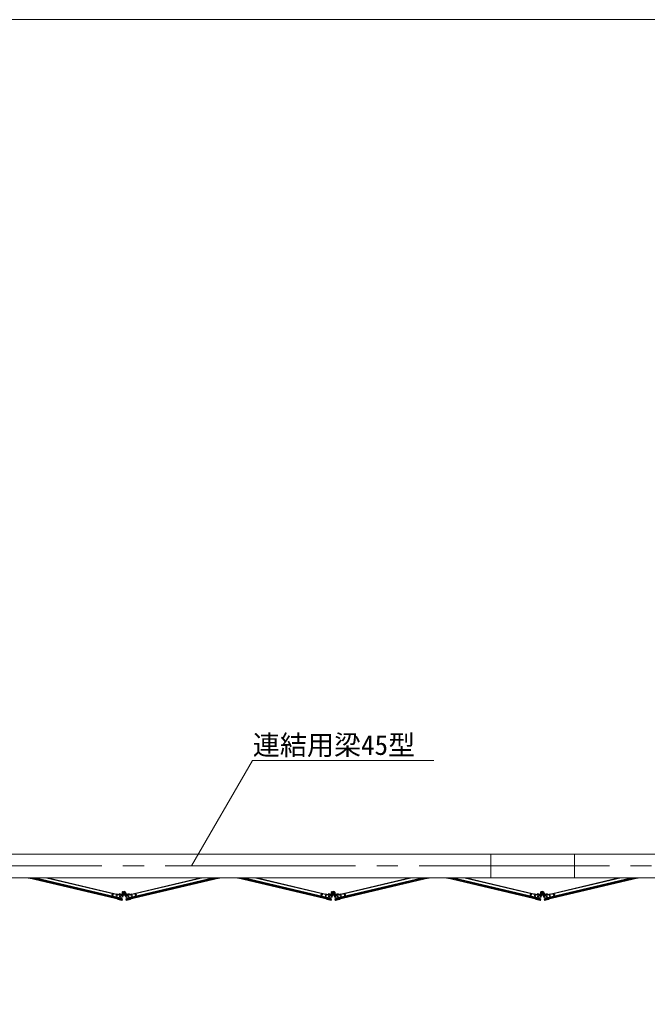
# Model space of a CAD drawing. Units: millimetres, scale not verified. Extents: x -12090 to 12090, y -18325 to 18325.
# Drawn here: x -900 to 1772, y 14157 to 18325 of the extents above; entities that cross this region are included whole.
import ezdxf
from ezdxf.enums import TextEntityAlignment as Align

# ---------------------------------------------------------------- set-up
doc = ezdxf.new("R2010")
doc.units = ezdxf.units.MM
doc.header["$LTSCALE"] = 90
doc.linetypes.add('CHAIN2', pattern=[12, 9, -1, 1, -1])
doc.linetypes.add('DASHED1', pattern=[1.8, 1.2, -0.6])
for name, color, linetype, lineweight in [('0-6_ﾎﾞﾙﾄ類', 134, 'Continuous', 18), ('0-A_図面枠', 134, 'Continuous', 18), ('1-6_通芯', 134, 'CHAIN2', 18), ('1-9_標準ﾊﾟﾈﾙ', 134, 'Continuous', 18), ('1-B_文字', 134, 'Continuous', 18), ('1-D_連結用梁45', 134, 'Continuous', 18)]:
    doc.layers.add(name, color=color, linetype=linetype, lineweight=lineweight)
doc.styles.add('ＭＳ ゴシック', font='')
doc.styles.get('ＭＳ ゴシック').set_extended_font_data('MS Gothic')

msp = doc.modelspace()

# ---------------------------------------------------------------- linework, layer by layer
at = {"layer": '0-6_ﾎﾞﾙﾄ類'}
for p, q in [((-458.08, 14603.78), (-460.97, 14608.77)), ((-452.3, 14603.78), (-458.08, 14603.78)), ((-452.3, 14613.78), (-449.42, 14608.77)), ((-449.42, 14608.77), (-452.3, 14603.78)), ((431.92, 14603.78), (429.03, 14608.77)), ((437.7, 14603.78), (431.92, 14603.78)), ((437.7, 14613.78), (440.58, 14608.77)), ((440.58, 14608.77), (437.7, 14603.78)), ((1321.92, 14603.78), (1319.03, 14608.77)), ((1327.7, 14603.78), (1321.92, 14603.78)), ((1327.7, 14613.78), (1330.58, 14608.77)), ((1330.58, 14608.77), (1327.7, 14603.78))]:
    msp.add_line(p, q, dxfattribs=at)
for points in [[(-460.97, 14608.77), (-458.08, 14613.78), (-452.3, 14613.78)], [(429.03, 14608.77), (431.92, 14613.78), (437.7, 14613.78)], [(1319.03, 14608.77), (1321.92, 14613.78), (1327.7, 14613.78)]]:
    msp.add_lwpolyline(points, dxfattribs=at)
for centre, radius in [((-455.19, 14608.77), 4.9), ((-455.19, 14608.77), 3), ((-455.19, 14608.77), 2.46), ((434.81, 14608.77), 4.9), ((434.81, 14608.77), 3), ((434.81, 14608.77), 2.46), ((1324.81, 14608.77), 4.9), ((1324.81, 14608.77), 3), ((1324.81, 14608.77), 2.46)]:
    msp.add_circle(centre, radius, dxfattribs=at)
at = {"layer": '0-A_図面枠'}
msp.add_lwpolyline([(-12090.19, 18325), (12059.81, 18325), (12059.81, 1675), (-12090.19, 1675)], close=True, dxfattribs=at)
at = {"layer": '1-6_通芯'}
msp.add_line((-10000.2, 14725), (4240.81, 14725), dxfattribs=at)
at = {"layer": '1-9_標準ﾊﾟﾈﾙ'}
for p, q in [((-871.51, 14675), (-854.73, 14671.02)), ((-865.02, 14675), (-852.93, 14672.13)), ((-859.82, 14675), (-468.1, 14581.96)), ((-839.92, 14673.87), (-837, 14673.18)), ((-836.66, 14674.64), (-837, 14673.18)), ((-833, 14675), (-466.67, 14587.99)), ((-790.15, 14675), (-464.37, 14597.62)), ((-120.24, 14675), (-446.01, 14597.62)), ((-77.39, 14675), (-443.72, 14587.99)), ((-50.56, 14675), (-442.29, 14581.96)), ((-73.73, 14674.64), (-73.39, 14673.18)), ((-70.46, 14673.87), (-73.39, 14673.18)), ((-45.37, 14675), (-57.46, 14672.13)), ((-38.88, 14675), (-55.66, 14671.02)), ((18.49, 14675), (35.27, 14671.02)), ((24.98, 14675), (37.07, 14672.13)), ((30.18, 14675), (421.9, 14581.96)), ((50.08, 14673.87), (53, 14673.18)), ((53.34, 14674.64), (53, 14673.18)), ((57.01, 14675), (423.33, 14587.99)), ((99.85, 14675), (425.62, 14597.62)), ((769.76, 14675), (443.99, 14597.62)), ((812.6, 14675), (446.27, 14587.99)), ((839.44, 14675), (447.71, 14581.96)), ((816.27, 14674.64), (816.61, 14673.18)), ((819.54, 14673.87), (816.61, 14673.18)), ((844.63, 14675), (832.54, 14672.13)), ((851.12, 14675), (834.35, 14671.02)), ((908.5, 14675), (925.26, 14671.02)), ((914.98, 14675), (927.07, 14672.13)), ((920.18, 14675), (1311.9, 14581.96)), ((940.08, 14673.87), (942.99, 14673.18)), ((943.34, 14674.64), (942.99, 14673.18)), ((947.01, 14675), (1313.33, 14587.99)), ((989.85, 14675), (1315.62, 14597.62)), ((1659.76, 14675), (1333.99, 14597.62)), ((1702.6, 14675), (1336.28, 14587.99)), ((1729.43, 14675), (1337.71, 14581.96)), ((1706.27, 14674.64), (1706.62, 14673.18)), ((1709.53, 14673.87), (1706.62, 14673.18)), ((1734.62, 14675), (1722.54, 14672.13)), ((1741.12, 14675), (1724.35, 14671.02)), ((-496.13, 14593.76), (-496.48, 14592.3)), ((-493.56, 14591.6), (-496.48, 14592.3)), ((-466.94, 14586.82), (-496.13, 14593.76)), ((-488.42, 14604.57), (-488.2, 14605.54)), ((-464.1, 14598.79), (-488.42, 14604.57)), ((-487.59, 14605.91), (-459.38, 14599.22)), ((-483.83, 14589.3), (-484.2, 14589.9)), ((-467.29, 14585.36), (-483.83, 14589.3)), ((-464.1, 14598.79), (-466.94, 14586.82)), ((-462.15, 14615.58), (-463.87, 14613.12)), ((-463.75, 14612.43), (-463.08, 14611.95)), ((-463.69, 14608.77), (-463.69, 14604.34)), ((-460.76, 14615.21), (-461.46, 14615.7)), ((-461.42, 14592.76), (-460.45, 14592.53)), ((-459, 14598.61), (-460.45, 14592.53)), ((-451.39, 14598.61), (-449.94, 14592.53)), ((-422.79, 14605.91), (-451.01, 14599.22)), ((-448.97, 14592.76), (-449.94, 14592.53)), ((-446.7, 14608.77), (-446.7, 14604.34)), ((-446.28, 14598.79), (-421.97, 14604.57)), ((-446.28, 14598.79), (-443.45, 14586.82)), ((-444.98, 14604.76), (-444.52, 14602.81)), ((-443.45, 14586.82), (-414.26, 14593.76)), ((-443.1, 14585.36), (-426.55, 14589.3)), ((-426.55, 14589.3), (-426.19, 14589.9)), ((-421.97, 14604.57), (-422.2, 14605.54)), ((-416.83, 14591.6), (-413.91, 14592.3)), ((-414.26, 14593.76), (-413.91, 14592.3)), ((393.87, 14593.76), (393.52, 14592.3)), ((396.44, 14591.6), (393.52, 14592.3)), ((423.05, 14586.82), (393.87, 14593.76)), ((401.58, 14604.57), (401.81, 14605.54)), ((425.9, 14598.79), (401.58, 14604.57)), ((402.41, 14605.91), (430.62, 14599.22)), ((406.17, 14589.3), (405.8, 14589.9)), ((422.71, 14585.36), (406.17, 14589.3)), ((425.9, 14598.79), (423.05, 14586.82)), ((427.85, 14615.58), (426.12, 14613.12)), ((426.25, 14612.43), (426.92, 14611.95)), ((426.3, 14608.77), (426.3, 14604.34)), ((429.25, 14615.21), (428.54, 14615.7)), ((428.58, 14592.76), (429.55, 14592.53)), ((430.99, 14598.61), (429.55, 14592.53)), ((438.62, 14598.61), (440.06, 14592.53)), ((467.2, 14605.91), (438.98, 14599.22)), ((441.04, 14592.76), (440.06, 14592.53)), ((443.3, 14608.77), (443.3, 14604.34)), ((443.71, 14598.79), (468.04, 14604.57)), ((443.71, 14598.79), (446.55, 14586.82)), ((445.02, 14604.76), (445.48, 14602.81)), ((446.55, 14586.82), (475.74, 14593.76)), ((446.9, 14585.36), (463.45, 14589.3)), ((463.45, 14589.3), (463.81, 14589.9)), ((468.04, 14604.57), (467.8, 14605.54)), ((473.18, 14591.6), (476.09, 14592.3)), ((475.74, 14593.76), (476.09, 14592.3)), ((1283.87, 14593.76), (1283.53, 14592.3)), ((1286.44, 14591.6), (1283.53, 14592.3)), ((1313.05, 14586.82), (1283.87, 14593.76)), ((1291.58, 14604.57), (1291.81, 14605.54)), ((1315.9, 14598.79), (1291.58, 14604.57)), ((1292.41, 14605.91), (1320.62, 14599.22)), ((1296.17, 14589.3), (1295.8, 14589.9)), ((1312.71, 14585.36), (1296.17, 14589.3)), ((1315.9, 14598.79), (1313.05, 14586.82)), ((1317.85, 14615.58), (1316.12, 14613.12)), ((1316.25, 14612.43), (1316.92, 14611.95)), ((1316.3, 14608.77), (1316.3, 14604.34)), ((1319.25, 14615.21), (1318.54, 14615.7)), ((1318.58, 14592.76), (1319.55, 14592.53)), ((1320.99, 14598.61), (1319.55, 14592.53)), ((1328.62, 14598.61), (1330.06, 14592.53)), ((1357.2, 14605.91), (1328.99, 14599.22)), ((1331.04, 14592.76), (1330.06, 14592.53)), ((1333.31, 14608.77), (1333.31, 14604.34)), ((1333.71, 14598.79), (1358.04, 14604.57)), ((1333.71, 14598.79), (1336.55, 14586.82)), ((1335.02, 14604.76), (1335.48, 14602.81)), ((1336.55, 14586.82), (1365.74, 14593.76)), ((1336.9, 14585.36), (1353.44, 14589.3)), ((1353.44, 14589.3), (1353.82, 14589.9)), ((1358.04, 14604.57), (1357.8, 14605.54)), ((1363.17, 14591.6), (1366.09, 14592.3)), ((1365.74, 14593.76), (1366.09, 14592.3)), ((-468.38, 14580.79), (-482.72, 14584.2)), ((-464.35, 14578.29), (-481.61, 14582.39)), ((-467.29, 14585.36), (-468.38, 14580.79)), ((-462.29, 14584.74), (-463.74, 14578.67)), ((-463.27, 14584.98), (-462.29, 14584.74)), ((-447.12, 14584.98), (-448.09, 14584.74)), ((-448.09, 14584.74), (-446.64, 14578.67)), ((-446.04, 14578.29), (-428.78, 14582.39)), ((-443.1, 14585.36), (-442.01, 14580.79)), ((-442.01, 14580.79), (-427.66, 14584.2)), ((421.62, 14580.79), (407.28, 14584.2)), ((425.65, 14578.29), (408.38, 14582.39)), ((422.71, 14585.36), (421.62, 14580.79)), ((427.71, 14584.74), (426.26, 14578.67)), ((426.73, 14584.98), (427.71, 14584.74)), ((442.88, 14584.98), (441.91, 14584.74)), ((441.91, 14584.74), (443.36, 14578.67)), ((443.95, 14578.29), (461.22, 14582.39)), ((446.9, 14585.36), (447.98, 14580.79)), ((447.98, 14580.79), (462.34, 14584.2)), ((1311.62, 14580.79), (1297.28, 14584.2)), ((1315.66, 14578.29), (1298.38, 14582.39)), ((1312.71, 14585.36), (1311.62, 14580.79)), ((1317.7, 14584.74), (1316.26, 14578.67)), ((1316.73, 14584.98), (1317.7, 14584.74)), ((1332.88, 14584.98), (1331.91, 14584.74)), ((1331.91, 14584.74), (1333.35, 14578.67)), ((1333.95, 14578.29), (1351.22, 14582.39)), ((1336.9, 14585.36), (1337.99, 14580.79)), ((1337.99, 14580.79), (1352.34, 14584.2))]:
    msp.add_line(p, q, dxfattribs=at)
at = {"layer": '1-9_標準ﾊﾟﾈﾙ', "linetype": 'DASHED1'}
for p, q in [((-490.39, 14592.39), (-490.62, 14591.42)), ((-487.55, 14604.36), (-490.39, 14592.39)), ((-486.31, 14591.42), (-486.53, 14590.45)), ((-483.46, 14603.39), (-486.31, 14591.42)), ((-473.92, 14601.12), (-476.77, 14589.16)), ((-473.58, 14602.59), (-473.92, 14601.12)), ((-469.84, 14600.16), (-472.68, 14588.19)), ((-469.49, 14601.62), (-469.84, 14600.16)), ((-440.89, 14601.62), (-440.55, 14600.16)), ((-440.55, 14600.16), (-437.71, 14588.19)), ((-436.81, 14602.59), (-436.46, 14601.12)), ((-436.46, 14601.12), (-433.62, 14589.16)), ((-426.92, 14603.39), (-424.08, 14591.42)), ((-424.08, 14591.42), (-423.86, 14590.45)), ((-422.84, 14604.36), (-419.99, 14592.39)), ((-419.99, 14592.39), (-419.77, 14591.42)), ((399.61, 14592.39), (399.38, 14591.42)), ((402.45, 14604.36), (399.61, 14592.39)), ((403.69, 14591.42), (403.47, 14590.45)), ((406.54, 14603.39), (403.69, 14591.42)), ((416.07, 14601.12), (413.24, 14589.16)), ((416.42, 14602.59), (416.07, 14601.12)), ((420.16, 14600.16), (417.32, 14588.19)), ((420.51, 14601.62), (420.16, 14600.16)), ((449.11, 14601.62), (449.45, 14600.16)), ((449.45, 14600.16), (452.3, 14588.19)), ((453.19, 14602.59), (453.54, 14601.12)), ((453.54, 14601.12), (456.38, 14589.16)), ((463.08, 14603.39), (465.92, 14591.42)), ((465.92, 14591.42), (466.15, 14590.45)), ((467.16, 14604.36), (470.01, 14592.39)), ((470.01, 14592.39), (470.23, 14591.42)), ((1289.61, 14592.39), (1289.38, 14591.42)), ((1292.45, 14604.36), (1289.61, 14592.39)), ((1293.7, 14591.42), (1293.46, 14590.45)), ((1296.54, 14603.39), (1293.7, 14591.42)), ((1306.07, 14601.12), (1303.24, 14589.16)), ((1306.42, 14602.59), (1306.07, 14601.12)), ((1310.16, 14600.16), (1307.32, 14588.19)), ((1310.51, 14601.62), (1310.16, 14600.16)), ((1339.11, 14601.62), (1339.45, 14600.16)), ((1339.45, 14600.16), (1342.3, 14588.19)), ((1343.2, 14602.59), (1343.54, 14601.12)), ((1343.54, 14601.12), (1346.38, 14589.16)), ((1353.08, 14603.39), (1355.91, 14591.42)), ((1355.91, 14591.42), (1356.15, 14590.45)), ((1357.16, 14604.36), (1360, 14592.39)), ((1360, 14592.39), (1360.23, 14591.42))]:
    msp.add_line(p, q, dxfattribs=at)
at = {"layer": '1-9_標準ﾊﾟﾈﾙ'}
for points in [[(-865.02, 14675), (-468.38, 14580.79), (-463.82, 14599.96), (-779.76, 14675)], [(-859.82, 14675), (-468.1, 14581.96), (-467.41, 14584.88), (-846.84, 14675)], [(-839.92, 14673.87), (-840.29, 14674.47), (-842.51, 14675)], [(-838.19, 14675), (-466.94, 14586.82), (-464.1, 14598.79), (-784.95, 14675)], [(-45.37, 14675), (-442.01, 14580.79), (-446.56, 14599.96), (-130.63, 14675)], [(-72.2, 14675), (-443.45, 14586.82), (-446.28, 14598.79), (-125.43, 14675)], [(-50.56, 14675), (-442.29, 14581.96), (-442.98, 14584.88), (-63.55, 14675)], [(-70.46, 14673.87), (-70.09, 14674.47), (-67.88, 14675)], [(24.98, 14675), (421.62, 14580.79), (426.18, 14599.96), (110.23, 14675)], [(30.18, 14675), (421.9, 14581.96), (422.6, 14584.88), (43.16, 14675)], [(50.08, 14673.87), (49.71, 14674.47), (47.48, 14675)], [(51.81, 14675), (423.05, 14586.82), (425.9, 14598.79), (105.04, 14675)], [(844.63, 14675), (447.98, 14580.79), (443.44, 14599.96), (759.38, 14675)], [(817.79, 14675), (446.55, 14586.82), (443.71, 14598.79), (764.57, 14675)], [(839.44, 14675), (447.71, 14581.96), (447.02, 14584.88), (826.45, 14675)], [(819.54, 14673.87), (819.91, 14674.47), (822.12, 14675)], [(914.98, 14675), (1311.62, 14580.79), (1316.18, 14599.96), (1000.23, 14675)], [(920.18, 14675), (1311.9, 14581.96), (1312.6, 14584.88), (933.16, 14675)], [(940.08, 14673.87), (939.71, 14674.47), (937.48, 14675)], [(941.81, 14675), (1313.05, 14586.82), (1315.9, 14598.79), (995.04, 14675)], [(1734.62, 14675), (1337.99, 14580.79), (1333.44, 14599.96), (1649.38, 14675)], [(1707.8, 14675), (1336.55, 14586.82), (1333.71, 14598.79), (1654.57, 14675)], [(1729.43, 14675), (1337.71, 14581.96), (1337.01, 14584.88), (1716.45, 14675)], [(1709.53, 14673.87), (1709.91, 14674.47), (1712.12, 14675)], [(-493.56, 14591.6), (-492.96, 14591.98), (-484.2, 14589.9)], [(-462.22, 14604), (-476.11, 14607.3), (-476.57, 14605.35), (-459.02, 14601.19)], [(-463.27, 14584.98), (-464.48, 14579.86), (-467.41, 14580.56), (-463.12, 14598.56), (-460.21, 14597.86), (-461.42, 14592.76)], [(-448.16, 14604), (-434.28, 14607.3), (-433.82, 14605.35), (-451.37, 14601.19)], [(-447.12, 14584.98), (-445.91, 14579.86), (-442.99, 14580.56), (-447.26, 14598.56), (-450.18, 14597.86), (-448.97, 14592.76)], [(-416.83, 14591.6), (-417.43, 14591.98), (-426.19, 14589.9)], [(396.44, 14591.6), (397.04, 14591.98), (405.8, 14589.9)], [(427.77, 14604), (413.89, 14607.3), (413.43, 14605.35), (430.98, 14601.19)], [(426.73, 14584.98), (425.52, 14579.86), (422.6, 14580.56), (426.87, 14598.56), (429.8, 14597.86), (428.58, 14592.76)], [(441.84, 14604), (455.72, 14607.3), (456.18, 14605.35), (438.63, 14601.19)], [(442.88, 14584.98), (444.1, 14579.86), (447.01, 14580.56), (442.74, 14598.56), (439.82, 14597.86), (441.04, 14592.76)], [(473.18, 14591.6), (472.57, 14591.98), (463.81, 14589.9)], [(1286.44, 14591.6), (1287.05, 14591.98), (1295.8, 14589.9)], [(1317.77, 14604), (1303.89, 14607.3), (1303.43, 14605.35), (1320.98, 14601.19)], [(1316.73, 14584.98), (1315.52, 14579.86), (1312.6, 14580.56), (1316.87, 14598.56), (1319.8, 14597.86), (1318.58, 14592.76)], [(1331.84, 14604), (1345.73, 14607.3), (1346.18, 14605.35), (1328.62, 14601.19)], [(1332.88, 14584.98), (1334.1, 14579.86), (1337.01, 14580.56), (1332.74, 14598.56), (1329.82, 14597.86), (1331.04, 14592.76)], [(1363.17, 14591.6), (1362.57, 14591.98), (1353.82, 14589.9)]]:
    msp.add_lwpolyline(points, dxfattribs=at)
for points in [[(-461.01, 14601.65), (-476.57, 14605.35), (-477.04, 14603.41), (-461.47, 14599.71)], [(-433.82, 14605.35), (-449.39, 14601.65), (-448.92, 14599.71), (-433.36, 14603.41)], [(428.99, 14601.65), (413.43, 14605.35), (412.96, 14603.41), (428.53, 14599.71)], [(456.18, 14605.35), (440.61, 14601.65), (441.08, 14599.71), (456.64, 14603.41)], [(1318.99, 14601.65), (1303.43, 14605.35), (1302.97, 14603.41), (1318.54, 14599.71)], [(1346.18, 14605.35), (1330.61, 14601.65), (1331.08, 14599.71), (1346.64, 14603.41)]]:
    msp.add_lwpolyline(points, close=True, dxfattribs=at)
for centre, radius in [((-504.44, 14602.05), 3), ((-455.19, 14608.77), 8.5), ((-455.19, 14608.77), 8), ((-405.95, 14602.05), 3), ((385.56, 14602.05), 3), ((434.81, 14608.77), 8.5), ((434.81, 14608.77), 8), ((484.05, 14602.05), 3), ((1275.56, 14602.05), 3), ((1324.81, 14608.77), 8.5), ((1324.81, 14608.77), 8), ((1374.05, 14602.05), 3)]:
    msp.add_circle(centre, radius, dxfattribs=at)
for centre, radius, start, end in [((-854.39, 14672.48), 1.5, 256.63913, 346.63913), ((-842.94, 14682.81), 8.5, 246.753, 284.712), ((-67.45, 14682.81), 8.5, 255.288, 293.247), ((-56, 14672.48), 1.5, 193.36087, 283.36087), ((35.61, 14672.48), 1.5, 256.63913, 346.63913), ((47.06, 14682.81), 8.5, 246.753, 284.712), ((822.55, 14682.81), 8.5, 255.288, 293.247), ((834, 14672.48), 1.5, 193.36087, 283.36087), ((925.61, 14672.48), 1.5, 256.63913, 346.63913), ((937.06, 14682.81), 8.5, 246.753, 284.712), ((1712.56, 14682.81), 8.5, 255.288, 293.247), ((1723.99, 14672.48), 1.5, 193.36087, 283.36087), ((-486.85, 14598.23), 8.5, 228.567, 284.712), ((-487.7, 14605.42), 0.504, 76.63913, 166.63913), ((-472.35, 14598.69), 8.5, 48.567, 104.712), ((-463.46, 14612.83), 0.504, 145, 235), ((-461.74, 14615.29), 0.504, 55, 145), ((-459.49, 14598.73), 0.504, 346.63913, 76.63913), ((-450.9, 14598.73), 0.504, 103.36087, 193.36087), ((-438.04, 14598.69), 8.5, 75.288, 131.433), ((-423.54, 14598.23), 8.5, 255.288, 311.433), ((-422.69, 14605.42), 0.504, 13.36087, 103.36087), ((403.15, 14598.23), 8.5, 228.567, 284.712), ((402.29, 14605.42), 0.504, 76.63913, 166.63913), ((417.65, 14598.69), 8.5, 48.567, 104.712), ((426.54, 14612.83), 0.504, 145, 235), ((428.26, 14615.29), 0.504, 55, 145), ((430.51, 14598.73), 0.504, 346.63913, 76.63913), ((439.1, 14598.73), 0.504, 103.36087, 193.36087), ((451.96, 14598.69), 8.5, 75.288, 131.433), ((466.46, 14598.23), 8.5, 255.288, 311.433), ((467.32, 14605.42), 0.504, 13.36087, 103.36087), ((1293.16, 14598.23), 8.5, 228.567, 284.712), ((1292.29, 14605.42), 0.504, 76.63913, 166.63913), ((1307.65, 14598.69), 8.5, 48.567, 104.712), ((1316.54, 14612.83), 0.504, 145, 235), ((1318.26, 14615.29), 0.504, 55, 145), ((1320.51, 14598.73), 0.504, 346.63913, 76.63913), ((1329.1, 14598.73), 0.504, 103.36087, 193.36087), ((1341.96, 14598.69), 8.5, 75.288, 131.433), ((1356.46, 14598.23), 8.5, 255.288, 311.433), ((1357.32, 14605.42), 0.504, 13.36087, 103.36087), ((-481.27, 14583.85), 1.5, 166.63913, 256.63913), ((-464.23, 14578.78), 0.504, 256.63913, 346.63913), ((-446.16, 14578.78), 0.504, 193.36087, 283.36087), ((-429.12, 14583.85), 1.5, 283.36087, 13.36087), ((408.74, 14583.85), 1.5, 166.63913, 256.63913), ((425.77, 14578.78), 0.504, 256.63913, 346.63913), ((443.84, 14578.78), 0.504, 193.36087, 283.36087), ((460.88, 14583.85), 1.5, 283.36087, 13.36087), ((1298.74, 14583.85), 1.5, 166.63913, 256.63913), ((1315.77, 14578.78), 0.504, 256.63913, 346.63913), ((1333.85, 14578.78), 0.504, 193.36087, 283.36087), ((1350.88, 14583.85), 1.5, 283.36087, 13.36087)]:
    msp.add_arc(centre, radius, start, end, dxfattribs=at)
at = {"layer": '1-B_文字'}
msp.add_line((91.03, 15174.18), (862.09, 15174.18), dxfattribs=at)
msp.add_lwpolyline([(-168.74, 14725), (90.59, 15174.18), (91.03, 15174.18)], dxfattribs=at)
at = {"layer": '1-D_連結用梁45'}
for p, q in [((1105.8, 14775), (1105.8, 14675)), ((1461, 14775), (1461, 14675))]:
    msp.add_line(p, q, dxfattribs=at)
msp.add_lwpolyline([(-1794.2, 14675), (2799.81, 14675), (2799.81, 14775), (-1794.2, 14775)], close=True, dxfattribs=at)

# ---------------------------------------------------------------- texts
at = {"layer": '1-B_文字', "style": 'ＭＳ ゴシック'}
msp.add_text('連結用梁45型', height=84.46, dxfattribs=at).set_placement((92.23, 15171.82), align=Align.BOTTOM_LEFT)

doc.saveas('drawing.dxf')
